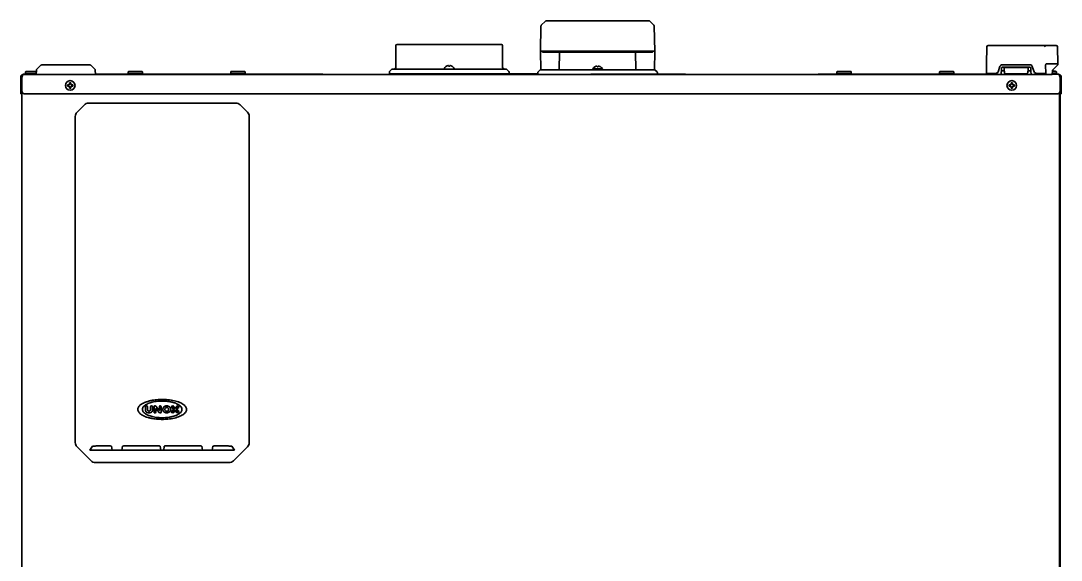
# Model space of a CAD drawing. Header units: inches. Extents: x 786 to 5755, y -850 to 3635.
# Drawn here: x 786 to 1648, y 1689 to 2136 of the extents above; entities that cross this region are included whole.
import ezdxf

# ---------------------------------------------------------------- set-up
doc = ezdxf.new("R2010")
doc.units = ezdxf.units.IN
doc.layers.add('1', color=7, linetype='Continuous', true_color=0xffffff)

msp = doc.modelspace()

# ---------------------------------------------------------------- linework, layer by layer
at = {"layer": '1', "color": 7, "linetype": 'Continuous', "lineweight": 35}
for p, q in [((1216.67, 2131.22), (1216.31, 2110.63)), ((1220.45, 2135.34), (1216.97, 2131.92)), ((1221.15, 2135.63), (1306.06, 2135.63)), ((1310.25, 2131.92), (1306.76, 2135.34)), ((1310.91, 2110.63), (1310.55, 2131.22)), ((1096.55, 2115.13), (1096.55, 2097.13)), ((1096.55, 2115.13), (1096.55, 2097.13)), ((1102.65, 2116.13), (1097.55, 2116.13)), ((1102.65, 2116.13), (1097.55, 2116.13)), ((1102.65, 2116.13), (1112.63, 2116.13)), ((1102.65, 2116.13), (1112.63, 2116.13)), ((1112.63, 2116.13), (1115.64, 2116.13)), ((1112.63, 2116.13), (1115.64, 2116.13)), ((1115.64, 2116.13), (1165.8, 2116.13)), ((1115.64, 2116.13), (1165.8, 2116.13)), ((1165.8, 2116.13), (1168.81, 2116.13)), ((1165.8, 2116.13), (1168.81, 2116.13)), ((1168.81, 2116.13), (1178.79, 2116.13)), ((1168.81, 2116.13), (1178.79, 2116.13)), ((1183.89, 2116.13), (1178.79, 2116.13)), ((1183.89, 2116.13), (1178.79, 2116.13)), ((1184.89, 2097.13), (1184.89, 2115.13)), ((1184.89, 2097.13), (1184.89, 2115.13)), ((1585.96, 2114.15), (1585.72, 2100.13)), ((1586.96, 2115.13), (1586.99, 2115.13)), ((1586.99, 2115.13), (1587.08, 2115.13)), ((1587.1, 2115.13), (1592.72, 2115.13)), ((1592.72, 2115.13), (1593.33, 2115.13)), ((1595.28, 2115.13), (1596.9, 2115.13)), ((1598.72, 2115.13), (1621.72, 2115.13)), ((1623.54, 2115.13), (1625.17, 2115.13)), ((1627.11, 2115.13), (1627.72, 2115.13)), ((1627.72, 2115.13), (1633.34, 2115.13)), ((1633.34, 2115.13), (1641.79, 2115.13)), ((1641.79, 2115.13), (1643.48, 2115.13)), ((1644.48, 2114.15), (1644.72, 2100.13)), ((1263.61, 2110.63), (1216.31, 2110.63)), ((1216.31, 2110.63), (1216.58, 2095.13)), ((1308.09, 2109.63), (1219.12, 2109.63)), ((1232.1, 2109.63), (1231.85, 2095.13)), ((1310.91, 2110.63), (1263.61, 2110.63)), ((1295.36, 2095.13), (1295.11, 2109.63)), ((1310.64, 2095.13), (1310.91, 2110.63)), ((798.72, 2091.13), (798.85, 2094.88)), ((799.14, 2095.55), (802.43, 2098.84)), ((803.13, 2099.13), (804.72, 2099.13)), ((804.72, 2099.13), (841.72, 2099.13)), ((841.72, 2099.13), (843.31, 2099.13)), ((847.3, 2095.55), (844.01, 2098.84)), ((847.59, 2094.88), (847.72, 2091.13)), ((1092.93, 2095.34), (1091.51, 2093.92)), ((1092.93, 2095.34), (1091.51, 2093.92)), ((1093.63, 2095.63), (1187.81, 2095.63)), ((1093.63, 2095.63), (1187.81, 2095.63)), ((1136.72, 2096.23), (1136.72, 2096.03)), ((1138.42, 2098.08), (1138.42, 2098.11)), ((1143.02, 2098.11), (1143.02, 2098.08)), ((1144.72, 2096.03), (1144.72, 2096.23)), ((1189.93, 2093.92), (1188.51, 2095.34)), ((1189.93, 2093.92), (1188.51, 2095.34)), ((1215.81, 2094.84), (1214.4, 2093.42)), ((1215.81, 2094.84), (1214.4, 2093.42)), ((1216.52, 2095.13), (1310.69, 2095.13)), ((1216.52, 2095.13), (1310.69, 2095.13)), ((1259.61, 2095.73), (1259.61, 2095.53)), ((1261.31, 2097.58), (1261.31, 2097.61)), ((1265.91, 2097.61), (1265.91, 2097.58)), ((1267.61, 2095.53), (1267.61, 2095.73)), ((1312.81, 2093.42), (1311.4, 2094.84)), ((1312.81, 2093.42), (1311.4, 2094.84)), ((1585.72, 2092.13), (1585.72, 2098.67)), ((1596.84, 2097.93), (1595.21, 2093.45)), ((1597.99, 2094.13), (1598.99, 2094.13)), ((1621.72, 2099.25), (1598.72, 2099.25)), ((1600.51, 2094.13), (1598.99, 2094.13)), ((1621.29, 2097.38), (1599.15, 2097.38)), ((1600.19, 2097.13), (1600.17, 2097.38)), ((1600.19, 2097.13), (1600.69, 2097.13)), ((1600.24, 2096.63), (1600.19, 2097.13)), ((1600.32, 2095.86), (1600.24, 2096.63)), ((1600.66, 2092.68), (1600.32, 2095.86)), ((1619.75, 2097.13), (1600.69, 2097.13)), ((1619.75, 2097.13), (1620.25, 2097.13)), ((1620.12, 2095.86), (1619.78, 2092.68)), ((1621.45, 2094.13), (1619.93, 2094.13)), ((1620.2, 2096.63), (1620.12, 2095.86)), ((1620.25, 2097.13), (1620.2, 2096.63)), ((1620.25, 2097.13), (1620.27, 2097.38)), ((1621.45, 2094.13), (1622.45, 2094.13)), ((1625.23, 2093.45), (1623.6, 2097.93)), ((1634.6, 2099.11), (1634.72, 2092.13)), ((1642.67, 2100.13), (1635.6, 2100.13)), ((1640.21, 2094.39), (1640.15, 2091.13)), ((1640.2, 2094.1), (1642.17, 2094.1)), ((1641.01, 2095.42), (1644.49, 2098.9)), ((1644.72, 2100.13), (1642.67, 2100.13)), ((1644.72, 2100.13), (1644.71, 2099.42)), ((785.92, 2089.22), (785.92, 2089.33)), ((785.92, 2088.37), (785.92, 2089.22)), ((785.92, 2088.37), (785.92, 2077.33)), ((786.72, 2089.22), (786.72, 2089.33)), ((786.72, 2089.22), (786.72, 2088.37)), ((786.72, 2088.37), (786.72, 2077.33)), ((786.72, 2087.38), (786.82, 2087.38)), ((786.82, 2088.37), (786.82, 2077.33)), ((787.06, 2089.33), (787.01, 2089.22)), ((787.72, 2091.63), (789.72, 2091.63)), ((787.72, 2091.13), (787.72, 2091.63)), ((787.97, 2091.13), (787.72, 2091.13)), ((787.97, 2091.13), (787.95, 2091.12)), ((787.97, 2091.13), (1640.15, 2091.13)), ((789.97, 2093.63), (789.72, 2093.38)), ((798.8, 2093.38), (789.72, 2093.38)), ((789.72, 2093.38), (789.72, 2091.88)), ((789.72, 2091.88), (798.75, 2091.88)), ((789.72, 2091.88), (789.97, 2091.63)), ((798.74, 2091.63), (789.72, 2091.63)), ((798.81, 2093.63), (789.97, 2093.63)), ((847.7, 2091.63), (848.07, 2091.63)), ((848.07, 2091.63), (848.43, 2091.63)), ((984.31, 2091.63), (848.43, 2091.63)), ((874.97, 2093.63), (874.72, 2093.38)), ((886.72, 2093.38), (874.72, 2093.38)), ((874.72, 2093.38), (874.72, 2091.88)), ((874.72, 2091.88), (886.72, 2091.88)), ((874.72, 2091.88), (874.97, 2091.63)), ((886.47, 2093.63), (874.97, 2093.63)), ((886.72, 2093.38), (886.47, 2093.63)), ((886.47, 2091.63), (886.72, 2091.88)), ((886.72, 2091.88), (886.72, 2093.38)), ((959.97, 2093.63), (959.72, 2093.38)), ((971.72, 2093.38), (959.72, 2093.38)), ((959.72, 2093.38), (959.72, 2091.88)), ((959.72, 2091.88), (971.72, 2091.88)), ((959.72, 2091.88), (959.97, 2091.63)), ((971.47, 2093.63), (959.97, 2093.63)), ((971.72, 2093.38), (971.47, 2093.63)), ((971.47, 2091.63), (971.72, 2091.88)), ((971.72, 2091.88), (971.72, 2093.38)), ((984.31, 2091.63), (985.01, 2091.63)), ((985.01, 2091.63), (986.43, 2091.63)), ((986.43, 2091.63), (987.13, 2091.63)), ((1036.12, 2091.63), (987.13, 2091.63)), ((1091.22, 2093.22), (1091.22, 2091.83)), ((1091.22, 2093.22), (1091.22, 2091.83)), ((1091.22, 2091.83), (1190.22, 2091.83)), ((1091.22, 2091.83), (1214.11, 2091.83)), ((1190.22, 2091.83), (1190.22, 2093.22)), ((1190.22, 2091.83), (1190.22, 2093.22)), ((1214.11, 2092.72), (1214.11, 2091.33)), ((1214.11, 2092.72), (1214.11, 2091.33)), ((1336.31, 2091.63), (1258, 2091.63)), ((1313.11, 2091.33), (1313.11, 2092.72)), ((1313.11, 2091.33), (1313.11, 2092.72)), ((1446.31, 2091.63), (1447.01, 2091.63)), ((1447.01, 2091.63), (1448.43, 2091.63)), ((1448.43, 2091.63), (1449.13, 2091.63)), ((1585.01, 2091.63), (1449.13, 2091.63)), ((1461.97, 2093.63), (1461.72, 2093.38)), ((1461.72, 2093.38), (1461.72, 2091.88)), ((1473.72, 2093.38), (1461.72, 2093.38)), ((1461.72, 2091.88), (1473.72, 2091.88)), ((1461.72, 2091.88), (1461.97, 2091.63)), ((1473.47, 2093.63), (1461.97, 2093.63)), ((1473.72, 2093.38), (1473.47, 2093.63)), ((1473.47, 2091.63), (1473.72, 2091.88)), ((1473.72, 2091.88), (1473.72, 2093.38)), ((1546.97, 2093.63), (1546.72, 2093.38)), ((1546.72, 2093.38), (1546.72, 2091.88)), ((1558.72, 2093.38), (1546.72, 2093.38)), ((1546.72, 2091.88), (1558.72, 2091.88)), ((1546.72, 2091.88), (1546.97, 2091.63)), ((1558.47, 2093.63), (1546.97, 2093.63)), ((1558.72, 2093.38), (1558.47, 2093.63)), ((1558.47, 2091.63), (1558.72, 2091.88)), ((1558.72, 2091.88), (1558.72, 2093.38)), ((1585.01, 2091.63), (1585.37, 2091.63)), ((1585.37, 2091.63), (1585.77, 2091.63)), ((1585.72, 2091.87), (1585.72, 2092.13)), ((1592.72, 2092.13), (1585.72, 2092.13)), ((1593.33, 2092.13), (1592.72, 2092.13)), ((1601.65, 2091.79), (1618.79, 2091.79)), ((1627.72, 2092.13), (1627.11, 2092.13)), ((1634.72, 2092.13), (1627.72, 2092.13)), ((1634.72, 2092.13), (1634.72, 2091.92)), ((1640.16, 2091.88), (1643.72, 2091.88)), ((1643.72, 2091.63), (1640.16, 2091.63)), ((1643.47, 2093.63), (1640.19, 2093.63)), ((1643.72, 2093.38), (1640.19, 2093.38)), ((1643.72, 2093.38), (1643.47, 2093.63)), ((1643.47, 2091.63), (1643.72, 2091.88)), ((1643.72, 2091.88), (1643.72, 2093.38)), ((1645.72, 2091.63), (1643.72, 2091.63)), ((1645.49, 2091.12), (1645.47, 2091.13)), ((1645.47, 2091.13), (1645.72, 2091.13)), ((1645.72, 2091.63), (1645.72, 2091.13)), ((1646.43, 2089.22), (1646.38, 2089.33)), ((1646.62, 2088.37), (1646.62, 2077.33)), ((1646.62, 2087.38), (1646.72, 2087.38)), ((1646.72, 2089.33), (1646.72, 2089.22)), ((1646.72, 2088.37), (1646.72, 2089.22)), ((1646.72, 2088.37), (1646.72, 2077.33)), ((1646.72, 2087.38), (1646.72, 1300.63)), ((1647.52, 2089.33), (1647.52, 2089.22)), ((1647.52, 2089.22), (1647.52, 2088.37)), ((1647.52, 2088.37), (1647.52, 2077.33)), ((785.92, 2075.33), (785.92, 2077.33)), ((786.72, 2077.33), (786.72, 2075.33)), ((826.32, 2084.43), (826.82, 2084.43)), ((826.82, 2079.83), (826.32, 2079.83)), ((826.82, 2084.43), (827.32, 2084.43)), ((827.32, 2079.83), (826.82, 2079.83)), ((1606.12, 2084.43), (1606.62, 2084.43)), ((1606.62, 2079.83), (1606.12, 2079.83)), ((1606.62, 2084.43), (1607.12, 2084.43)), ((1607.12, 2079.83), (1606.62, 2079.83)), ((1646.72, 2075.33), (1646.72, 2077.33)), ((1647.52, 2075.33), (1647.52, 2077.33)), ((786.72, 2075.33), (785.92, 2075.33)), ((786.72, 1300.63), (786.72, 2075.33)), ((1644.62, 2075.33), (788.82, 2075.33)), ((1646.22, 2076.13), (1646.22, 1393.17)), ((1647.52, 2075.33), (1646.72, 2075.33)), ((832.48, 2060.09), (838.56, 2066.17)), ((842.1, 2067.63), (963.94, 2067.63)), ((967.48, 2066.17), (973.56, 2060.09)), ((831.02, 2056.56), (831.02, 1786.71)), ((975.02, 2056.56), (975.02, 1786.71)), ((889.2, 1816.21), (889.2, 1813.54)), ((890.91, 1813.76), (890.91, 1816.21)), ((893.26, 1816.21), (893.26, 1813.76)), ((894.96, 1813.54), (894.96, 1816.21)), ((896.28, 1816.48), (896.28, 1811.79)), ((897.21, 1817.06), (896.87, 1817.06)), ((896.87, 1811.2), (897.16, 1811.2)), ((900.59, 1813.48), (897.65, 1816.86)), ((897.75, 1811.79), (897.75, 1814.76)), ((897.83, 1814.79), (900.77, 1811.4)), ((900.68, 1816.48), (900.68, 1813.51)), ((901.22, 1811.2), (901.56, 1811.2)), ((901.56, 1817.06), (901.26, 1817.06)), ((902.14, 1811.79), (902.14, 1816.48)), ((911.12, 1815.39), (912.35, 1814.17)), ((912.35, 1814.1), (911.12, 1812.87)), ((913.1, 1814.13), (911.48, 1815.76)), ((911.48, 1812.51), (913.1, 1814.13)), ((912.14, 1816.41), (913.76, 1814.79)), ((913.76, 1813.47), (912.14, 1811.85)), ((913.73, 1815.55), (912.5, 1816.78)), ((912.5, 1811.49), (913.73, 1812.72)), ((913.76, 1814.79), (915.38, 1816.41)), ((915.38, 1811.85), (913.76, 1813.47)), ((915.02, 1816.78), (913.8, 1815.55)), ((913.8, 1812.72), (915.02, 1811.49)), ((916.04, 1815.76), (914.42, 1814.13)), ((914.42, 1814.13), (916.04, 1812.51)), ((915.18, 1814.17), (916.4, 1815.39)), ((916.4, 1812.87), (915.18, 1814.1)), ((843.11, 1780.42), (845.28, 1783.69)), ((845.59, 1783.73), (847.72, 1783.83)), ((848.41, 1783.85), (859.96, 1783.85)), ((860.96, 1783.8), (861.52, 1780.42)), ((869.62, 1780.42), (870.18, 1783.8)), ((871.18, 1783.85), (900.46, 1783.85)), ((901.46, 1783.8), (901.75, 1780.42)), ((904.58, 1783.8), (904.29, 1780.42)), ((905.58, 1783.85), (934.86, 1783.85)), ((935.86, 1783.8), (936.42, 1780.42)), ((944.52, 1780.42), (945.08, 1783.8)), ((946.08, 1783.85), (957.63, 1783.85)), ((958.32, 1783.83), (960.45, 1783.73)), ((960.76, 1783.69), (962.93, 1780.42)), ((844.07, 1771.59), (832.48, 1783.17)), ((843.11, 1780.42), (861.52, 1780.42)), ((861.52, 1780.42), (869.62, 1780.42)), ((869.62, 1780.42), (901.75, 1780.42)), ((901.75, 1780.42), (904.29, 1780.42)), ((904.29, 1780.42), (936.42, 1780.42)), ((936.42, 1780.42), (944.52, 1780.42)), ((944.52, 1780.42), (962.93, 1780.42)), ((973.56, 1783.17), (961.97, 1771.59)), ((847.6, 1770.13), (958.44, 1770.13))]:
    msp.add_line(p, q, dxfattribs=at)
for centre, radius in [((826.82, 2082.13), 4), ((1606.62, 2082.13), 4), ((906.78, 1814.13), 1.59)]:
    msp.add_circle(centre, radius, dxfattribs=at)
for centre, radius, start, end in [((1217.67, 2131.21), 1, 134.5, 179), ((1221.15, 2134.63), 1, 90, 134.5), ((1306.06, 2134.63), 1, 45.5, 90), ((1309.55, 2131.21), 1, 1, 45.5), ((1097.55, 2115.13), 1, 90, 180), ((1097.55, 2115.13), 1, 90, 180), ((1183.89, 2115.13), 1, 0, 90), ((1183.89, 2115.13), 1, 0, 90), ((1586.96, 2114.13), 1, 90, 179), ((1633.34, 2114.13), 1, 1, 90), ((1643.48, 2114.13), 1, 1, 90), ((799.85, 2094.85), 1, 135, 178), ((803.13, 2098.13), 1, 90, 135), ((843.31, 2098.13), 1, 45, 90), ((846.59, 2094.85), 1, 2, 45), ((1092.22, 2093.22), 1, 135, 180), ((1092.22, 2093.22), 1, 135, 180), ((1093.63, 2094.63), 1, 90, 135), ((1093.63, 2094.63), 1, 90, 135), ((1095.05, 2097.13), 1.5, 270, 0), ((1095.05, 2097.13), 1.5, 270, 0), ((1137.12, 2096.23), 0.4, 149.69882, 180), ((1137.12, 2096.03), 0.4, 180, 270), ((1140.92, 2094.01), 4.8, 121.58373, 149.69882), ((1140.72, 2094.33), 3.78, 90.00345, 97.60407), ((1140.72, 2094.33), 3.78, 82.39595, 89.99653), ((1140.52, 2094.01), 4.8, 30.30118, 58.41865), ((1144.32, 2096.03), 0.4, 270, 0), ((1144.32, 2096.23), 0.4, 0, 30.30118), ((1186.39, 2097.13), 1.5, 180, 270), ((1186.39, 2097.13), 1.5, 180, 270), ((1187.81, 2094.63), 1, 45, 90), ((1187.81, 2094.63), 1, 45, 90), ((1189.22, 2093.22), 1, 0, 45), ((1189.22, 2093.22), 1, 0, 45), ((1216.52, 2094.13), 1, 90, 135), ((1216.52, 2094.13), 1, 90, 135), ((1310.69, 2094.13), 1, 45, 90), ((1310.69, 2094.13), 1, 45, 90), ((1635.6, 2099.13), 1, 90, 181), ((1641.21, 2094.35), 1, 116.76457, 179), ((1640.31, 2096.13), 1, 296.76457, 315), ((1642.17, 2093.1), 1, 31.9695, 90), ((1643.96, 2099.43), 0.75, 315, 359), ((788.82, 2088.37), 2, 155, 180), ((1215.11, 2092.72), 1, 135, 180), ((1215.11, 2092.72), 1, 135, 180), ((1312.11, 2092.72), 1, 0, 45), ((1312.11, 2092.72), 1, 0, 45), ((1586.47, 2091.88), 0.75, 181, 270), ((1601.65, 2092.79), 1, 186, 270), ((1618.79, 2092.79), 1, 270, 354.00002), ((1633.92, 2091.93), 0.8, 270, 359), ((1644.62, 2088.37), 2, 0, 25), ((788.82, 2077.33), 2, 180, 270), ((1644.62, 2077.33), 2, 270, 0), ((890.06, 1816.21), 0.854, 0, 180), ((891.4, 1813.54), 2.2, 180, 246.42182), ((892.08, 1815.11), 3.91, 246.42182, 293.57818), ((891.89, 1813.76), 0.976, 180, 262.33774), ((892.08, 1815.21), 2.44, 262.33774, 277.66226), ((892.28, 1813.76), 0.976, 277.66226, 0), ((894.11, 1816.21), 0.854, 0, 180), ((892.77, 1813.54), 2.2, 293.57818, 0), ((896.87, 1816.48), 0.586, 90, 180), ((896.87, 1811.79), 0.586, 180, 270), ((897.16, 1811.79), 0.586, 270, 0), ((897.21, 1816.48), 0.586, 40.99999, 90), ((897.8, 1814.76), 0.0488, 41.00004, 180), ((900.63, 1813.51), 0.0488, 221.00004, 0), ((901.26, 1816.48), 0.586, 90, 180), ((901.22, 1811.79), 0.586, 220.99999, 270), ((901.56, 1816.48), 0.586, 0, 90), ((901.56, 1811.79), 0.586, 270, 0), ((911.81, 1816.08), 0.976, 45, 225), ((911.81, 1812.18), 0.976, 135.00001, 315), ((911.81, 1816.08), 0.466, 45, 225), ((911.81, 1812.18), 0.466, 135.00003, 315), ((912.31, 1814.13), 0.0488, 315, 45), ((913.76, 1815.58), 0.0488, 225, 315), ((913.76, 1812.68), 0.0488, 45, 135), ((915.71, 1816.08), 0.976, 315, 134.99998), ((915.71, 1812.18), 0.976, 225, 45), ((915.21, 1814.13), 0.0488, 135, 225), ((915.71, 1816.08), 0.466, 315, 134.99997), ((915.71, 1812.18), 0.466, 225.00003, 44.99997)]:
    msp.add_arc(centre, radius, start, end, dxfattribs=at)
msp.add_ellipse((1263.61, 2095.93), major_axis=(3.95, 0), ratio=0.008727, dxfattribs=at)
for centre, major_axis, ratio, start_param, end_param in [((1263.61, 2095.13), (2.2, 0), 0.008727, 1.570796, 2.807111), ((1263.61, 2095.13), (2.2, 0), 0.008727, 0.418715, 1.570796), ((1599.15, 2096.38), (-1, 0), 1, 4.712389, 4.92927), ((1621.29, 2096.38), (-0.994, 0.111), 1, 4.606666, 4.823547), ((836.02, 2056.55), (3.54, -3.54), 0.998783, 3.141593, 3.926382), ((842.1, 2062.63), (-3.54, 3.54), 0.998783, 5.498396, 6.283185), ((963.94, 2062.63), (-3.54, -3.54), 0.998783, 3.141593, 3.926382), ((970.02, 2056.55), (3.54, 3.54), 0.998783, 5.498396, 6.283185), ((836.02, 1786.71), (-3.54, -3.54), 0.998783, 5.498396, 6.283185), ((846.28, 1783.69), (-1, 0), 0.052336, 5.481019, 6.248327), ((848.41, 1783.8), (-1, 0), 0.052336, 4.712389, 5.481019), ((859.96, 1783.8), (-1, 0), 0.052336, 3.150307, 4.712389), ((871.18, 1783.8), (-1, 0), 0.052336, 4.712389, 6.274471), ((900.46, 1783.8), (-1, 0), 0.052336, 3.14595, 4.712389), ((905.58, 1783.8), (-1, 0), 0.052336, 4.712389, 6.278828), ((934.86, 1783.8), (-1, 0), 0.052336, 3.150307, 4.712389), ((946.08, 1783.8), (-1, 0), 0.052336, 4.712389, 6.274471), ((957.63, 1783.8), (-1, 0), 0.052336, 3.943759, 4.712389), ((959.76, 1783.69), (-1, 0), 0.052336, 3.176451, 3.943759), ((970.02, 1786.71), (-3.54, 3.54), 0.998783, 3.141593, 3.926382), ((847.61, 1775.13), (3.54, 3.54), 0.998783, 3.141593, 3.926382), ((958.43, 1775.13), (3.54, -3.54), 0.998783, 5.498396, 6.283185)]:
    msp.add_ellipse(centre, major_axis=major_axis, ratio=ratio, start_param=start_param, end_param=end_param, dxfattribs=at)
for points, knots in [([(1593.33, 2115.13), (1593.49, 2115.13), (1593.65, 2115.13), (1593.98, 2115.13), (1594.14, 2115.13), (1594.46, 2115.13), (1594.63, 2115.13), (1594.87, 2115.13), (1594.95, 2115.13), (1595.07, 2115.13), (1595.11, 2115.13), (1595.19, 2115.13), (1595.23, 2115.13), (1595.28, 2115.13)], [0, 0, 0, 0, 0.25, 0.25, 0.5, 0.5, 0.75, 0.75, 0.875, 0.875, 0.9375, 0.9375, 1, 1, 1, 1]), ([(1596.9, 2115.13), (1596.94, 2115.13), (1596.98, 2115.13), (1597.06, 2115.13), (1597.17, 2115.13), (1597.28, 2115.13), (1597.51, 2115.13), (1597.66, 2115.13), (1598.12, 2115.13), (1598.42, 2115.13), (1598.72, 2115.13)], [0, 0, 0, 0, 0.0625, 0.0625, 0.125, 0.25, 0.25, 0.5, 0.5, 1, 1, 1, 1]), ([(1621.72, 2115.13), (1622.02, 2115.13), (1622.32, 2115.13), (1622.78, 2115.13), (1622.93, 2115.13), (1623.16, 2115.13), (1623.23, 2115.13), (1623.35, 2115.13), (1623.38, 2115.13), (1623.46, 2115.13), (1623.5, 2115.13), (1623.54, 2115.13)], [0, 0, 0, 0, 0.5, 0.5, 0.75, 0.75, 0.875, 0.875, 0.9375, 0.9375, 1, 1, 1, 1]), ([(1625.17, 2115.13), (1625.21, 2115.13), (1625.25, 2115.13), (1625.33, 2115.13), (1625.37, 2115.13), (1625.49, 2115.13), (1625.57, 2115.13), (1625.81, 2115.13), (1625.98, 2115.13), (1626.3, 2115.13), (1626.46, 2115.13), (1626.79, 2115.13), (1626.95, 2115.13), (1627.11, 2115.13)], [0, 0, 0, 0, 0.0625, 0.0625, 0.125, 0.125, 0.25, 0.25, 0.5, 0.5, 0.75, 0.75, 1, 1, 1, 1]), ([(1217.39, 2110.61), (1217.4, 2110.61), (1217.4, 2110.6), (1217.41, 2110.58), (1217.42, 2110.57), (1217.43, 2110.55), (1217.44, 2110.54), (1217.45, 2110.52), (1217.46, 2110.51), (1217.47, 2110.49), (1217.48, 2110.48), (1217.49, 2110.46), (1217.5, 2110.45), (1217.51, 2110.43), (1217.52, 2110.42), (1217.53, 2110.41), (1217.54, 2110.39), (1217.55, 2110.38), (1217.56, 2110.36), (1217.57, 2110.35), (1217.58, 2110.34), (1217.59, 2110.32), (1217.61, 2110.31), (1217.62, 2110.3), (1217.63, 2110.29), (1217.64, 2110.27), (1217.65, 2110.26), (1217.66, 2110.25), (1217.68, 2110.24), (1217.69, 2110.22), (1217.7, 2110.21), (1217.71, 2110.2), (1217.73, 2110.19), (1217.74, 2110.18), (1217.75, 2110.17), (1217.76, 2110.16), (1217.77, 2110.14), (1217.79, 2110.13), (1217.8, 2110.12), (1217.81, 2110.11), (1217.82, 2110.1), (1217.84, 2110.09), (1217.85, 2110.08), (1217.86, 2110.07), (1217.87, 2110.06), (1217.89, 2110.05), (1217.9, 2110.05), (1217.91, 2110.04), (1217.92, 2110.03), (1217.94, 2110.02), (1217.95, 2110.01), (1217.96, 2110), (1217.97, 2109.99), (1217.99, 2109.98), (1218, 2109.98), (1218.01, 2109.97), (1218.02, 2109.96), (1218.04, 2109.95), (1218.05, 2109.95), (1218.06, 2109.94), (1218.07, 2109.93), (1218.08, 2109.92), (1218.1, 2109.92), (1218.11, 2109.91), (1218.12, 2109.9), (1218.13, 2109.9), (1218.14, 2109.89), (1218.16, 2109.88), (1218.19, 2109.87), (1218.23, 2109.85), (1218.26, 2109.83), (1218.3, 2109.81), (1218.34, 2109.8), (1218.38, 2109.78), (1218.41, 2109.77), (1218.45, 2109.75), (1218.49, 2109.74), (1218.53, 2109.73), (1218.56, 2109.71), (1218.6, 2109.7), (1218.64, 2109.69), (1218.68, 2109.68), (1218.72, 2109.68), (1218.75, 2109.67), (1218.79, 2109.66), (1218.83, 2109.65), (1218.87, 2109.65), (1218.91, 2109.64), (1218.94, 2109.64), (1218.98, 2109.64), (1219.02, 2109.63), (1219.05, 2109.63), (1219.09, 2109.63), (1219.11, 2109.63), (1219.12, 2109.63)], [0, 0, 0, 0, 0.011672, 0.023259, 0.03476, 0.046176, 0.057505, 0.068749, 0.079908, 0.09098, 0.101967, 0.112867, 0.123682, 0.134411, 0.145054, 0.155611, 0.166082, 0.176467, 0.186766, 0.196979, 0.207106, 0.217146, 0.227101, 0.23697, 0.246752, 0.256449, 0.266059, 0.275583, 0.285021, 0.294373, 0.303639, 0.312819, 0.321912, 0.33092, 0.339841, 0.348677, 0.357426, 0.36609, 0.374667, 0.383158, 0.391564, 0.399883, 0.408116, 0.416263, 0.424325, 0.4323, 0.44019, 0.447994, 0.455712, 0.463344, 0.47089, 0.478351, 0.485726, 0.493015, 0.500218, 0.507336, 0.514368, 0.521315, 0.528176, 0.534951, 0.541641, 0.548246, 0.554765, 0.561199, 0.567547, 0.573811, 0.579988, 0.586081, 0.604999, 0.623671, 0.642098, 0.660281, 0.67822, 0.695916, 0.713369, 0.73058, 0.74755, 0.76428, 0.780769, 0.79702, 0.813033, 0.828809, 0.844349, 0.859653, 0.874723, 0.88956, 0.904165, 0.918538, 0.932682, 0.946598, 0.960286, 0.973748, 0.986986, 1, 1, 1, 1]), ([(1308.09, 2109.63), (1308.1, 2109.63), (1308.11, 2109.63), (1308.13, 2109.63), (1308.14, 2109.63), (1308.16, 2109.63), (1308.18, 2109.63), (1308.2, 2109.63), (1308.22, 2109.64), (1308.23, 2109.64), (1308.25, 2109.64), (1308.27, 2109.64), (1308.29, 2109.64), (1308.31, 2109.64), (1308.33, 2109.65), (1308.35, 2109.65), (1308.36, 2109.65), (1308.38, 2109.65), (1308.4, 2109.66), (1308.42, 2109.66), (1308.44, 2109.66), (1308.46, 2109.67), (1308.48, 2109.67), (1308.5, 2109.68), (1308.51, 2109.68), (1308.53, 2109.68), (1308.55, 2109.69), (1308.57, 2109.69), (1308.59, 2109.7), (1308.61, 2109.7), (1308.63, 2109.71), (1308.65, 2109.71), (1308.66, 2109.72), (1308.68, 2109.73), (1308.7, 2109.73), (1308.72, 2109.74), (1308.74, 2109.74), (1308.76, 2109.75), (1308.78, 2109.76), (1308.8, 2109.76), (1308.81, 2109.77), (1308.83, 2109.78), (1308.85, 2109.79), (1308.87, 2109.79), (1308.89, 2109.8), (1308.91, 2109.81), (1308.92, 2109.82), (1308.94, 2109.83), (1308.96, 2109.83), (1308.98, 2109.84), (1309, 2109.85), (1309.01, 2109.86), (1309.03, 2109.87), (1309.05, 2109.88), (1309.07, 2109.89), (1309.08, 2109.9), (1309.1, 2109.91), (1309.12, 2109.92), (1309.14, 2109.93), (1309.16, 2109.94), (1309.17, 2109.95), (1309.19, 2109.96), (1309.21, 2109.97), (1309.23, 2109.99), (1309.25, 2110), (1309.27, 2110.01), (1309.29, 2110.03), (1309.31, 2110.04), (1309.33, 2110.06), (1309.35, 2110.07), (1309.37, 2110.09), (1309.39, 2110.1), (1309.41, 2110.12), (1309.43, 2110.14), (1309.45, 2110.15), (1309.47, 2110.17), (1309.49, 2110.19), (1309.51, 2110.21), (1309.53, 2110.23), (1309.55, 2110.25), (1309.57, 2110.27), (1309.59, 2110.29), (1309.61, 2110.31), (1309.63, 2110.34), (1309.65, 2110.36), (1309.67, 2110.38), (1309.69, 2110.41), (1309.71, 2110.43), (1309.72, 2110.46), (1309.74, 2110.48), (1309.76, 2110.51), (1309.77, 2110.53), (1309.79, 2110.56), (1309.81, 2110.59), (1309.82, 2110.6), (1309.82, 2110.61)], [0, 0, 0, 0, 0.00651, 0.01307, 0.019681, 0.026343, 0.033056, 0.03982, 0.046635, 0.053501, 0.060419, 0.067389, 0.07441, 0.081484, 0.088609, 0.095787, 0.103017, 0.1103, 0.117636, 0.125024, 0.132465, 0.139959, 0.147506, 0.155106, 0.16276, 0.170467, 0.178228, 0.186042, 0.193911, 0.201833, 0.209809, 0.217839, 0.225924, 0.234062, 0.242255, 0.250503, 0.258805, 0.267162, 0.275573, 0.28404, 0.292561, 0.301137, 0.309768, 0.318455, 0.327196, 0.335993, 0.344846, 0.353753, 0.362716, 0.371735, 0.38081, 0.38994, 0.399125, 0.408367, 0.417664, 0.42659, 0.435804, 0.445304, 0.455092, 0.465168, 0.475531, 0.486183, 0.497122, 0.50835, 0.519867, 0.531672, 0.543766, 0.556149, 0.568821, 0.581782, 0.595033, 0.608573, 0.622403, 0.636523, 0.650932, 0.665631, 0.68062, 0.695899, 0.711469, 0.727328, 0.743477, 0.759916, 0.776646, 0.793665, 0.810975, 0.828574, 0.846463, 0.864642, 0.883111, 0.90187, 0.920918, 0.940255, 0.959881, 0.979796, 1, 1, 1, 1]), ([(1140.22, 2098.08), (1140.22, 2098.2), (1140.22, 2098.31), (1140.22, 2098.45), (1140.22, 2098.49), (1140.22, 2098.56), (1140.22, 2098.6), (1140.22, 2098.63)], [0, 0, 0, 0, 0.5, 0.5, 0.75, 0.75, 1, 1, 1, 1]), ([(1143.02, 2098.08), (1142.82, 2098.2), (1142.61, 2098.31), (1142.28, 2098.45), (1142.17, 2098.49), (1141.95, 2098.56), (1141.84, 2098.6), (1141.72, 2098.63)], [0, 0, 0, 0, 0.5, 0.5, 0.75, 0.75, 1, 1, 1, 1]), ([(1259.61, 2095.52), (1259.61, 2095.49), (1259.61, 2095.43), (1259.66, 2095.33), (1259.72, 2095.24), (1259.79, 2095.19), (1259.86, 2095.16), (1259.88, 2095.15), (1259.89, 2095.15)], [0, 0, 0, 0, 0.135651, 0.390433, 0.598157, 0.774684, 0.921362, 1, 1, 1, 1]), ([(1261.32, 2097.59), (1261.17, 2097.51), (1260.76, 2097.26), (1260.19, 2096.71), (1259.82, 2096.21), (1259.66, 2095.93)], [0, 0, 0, 0, 0.20891, 0.604427, 1, 1, 1, 1]), ([(1263.11, 2097.6), (1263.11, 2097.72), (1263.11, 2097.82), (1263.11, 2097.96), (1263.11, 2098), (1263.11, 2098.07), (1263.11, 2098.11), (1263.11, 2098.14)], [0, 0, 0, 0, 0.5, 0.5, 0.75, 0.75, 1, 1, 1, 1]), ([(1265.91, 2097.58), (1265.7, 2097.7), (1265.49, 2097.81), (1265.17, 2097.95), (1265.06, 2097.99), (1264.84, 2098.07), (1264.72, 2098.1), (1264.61, 2098.13)], [0, 0, 0, 0, 0.5, 0.5, 0.75, 0.75, 1, 1, 1, 1]), ([(1267.55, 2095.93), (1267.39, 2096.21), (1267.03, 2096.71), (1266.45, 2097.26), (1266.04, 2097.51), (1265.89, 2097.59)], [0, 0, 0, 0, 0.394932, 0.789806, 1, 1, 1, 1]), ([(1598.72, 2099.25), (1598.31, 2099.25), (1597.91, 2099.12), (1597.24, 2098.65), (1596.98, 2098.32), (1596.84, 2097.93)], [0, 0, 0, 0, 0.5, 0.5, 1, 1, 1, 1]), ([(1598.16, 2096.45), (1598.1, 2095.72), (1598.05, 2094.99), (1597.95, 2093.52), (1597.9, 2092.79), (1597.85, 2092.06)], [0, 0, 0, 0, 0.5, 0.5, 1, 1, 1, 1]), ([(1598.94, 2097.36), (1598.88, 2097.35), (1598.83, 2097.33), (1598.76, 2097.3), (1598.73, 2097.29), (1598.69, 2097.27), (1598.66, 2097.25), (1598.59, 2097.21), (1598.55, 2097.18), (1598.49, 2097.13), (1598.47, 2097.11), (1598.43, 2097.07), (1598.41, 2097.05), (1598.36, 2096.99), (1598.33, 2096.95), (1598.29, 2096.88), (1598.27, 2096.86), (1598.26, 2096.82), (1598.25, 2096.81), (1598.24, 2096.79), (1598.23, 2096.77), (1598.21, 2096.71), (1598.19, 2096.66), (1598.17, 2096.56), (1598.16, 2096.5), (1598.16, 2096.45)], [0, 0, 0, 0, 0.125, 0.125, 0.1875, 0.1875, 0.25, 0.25, 0.375, 0.375, 0.4375, 0.4375, 0.5, 0.5, 0.625, 0.625, 0.6875, 0.6875, 0.71875, 0.71875, 0.75, 0.75, 0.875, 0.875, 1, 1, 1, 1]), ([(1622.29, 2096.45), (1622.28, 2096.5), (1622.27, 2096.56), (1622.25, 2096.64), (1622.25, 2096.66), (1622.23, 2096.71), (1622.22, 2096.74), (1622.19, 2096.81), (1622.17, 2096.86), (1622.13, 2096.93), (1622.11, 2096.95), (1622.08, 2096.99), (1622.06, 2097.01), (1622.01, 2097.08), (1621.97, 2097.11), (1621.91, 2097.16), (1621.89, 2097.18), (1621.86, 2097.2), (1621.85, 2097.21), (1621.82, 2097.23), (1621.81, 2097.23), (1621.75, 2097.27), (1621.66, 2097.31), (1621.56, 2097.35), (1621.5, 2097.36)], [0, 0, 0, 0, 0.125, 0.125, 0.1875, 0.1875, 0.25, 0.25, 0.375, 0.375, 0.4375, 0.4375, 0.5, 0.5, 0.625, 0.625, 0.6875, 0.6875, 0.71875, 0.71875, 0.75, 0.75, 0.875, 1, 1, 1, 1]), ([(1623.6, 2097.93), (1623.46, 2098.32), (1623.2, 2098.65), (1622.53, 2099.12), (1622.13, 2099.25), (1621.72, 2099.25)], [0, 0, 0, 0, 0.5, 0.5, 1, 1, 1, 1]), ([(1622.59, 2092.06), (1622.54, 2092.79), (1622.49, 2093.52), (1622.39, 2094.99), (1622.34, 2095.72), (1622.29, 2096.45)], [0, 0, 0, 0, 0.5, 0.5, 1, 1, 1, 1]), ([(787.57, 2091.12), (787.35, 2091.11), (787.13, 2091.05), (786.73, 2090.85), (786.55, 2090.71), (786.24, 2090.39), (786.12, 2090.19), (785.96, 2089.78), (785.92, 2089.55), (785.92, 2089.33)], [0, 0, 0, 0, 0.25, 0.25, 0.5, 0.5, 0.75, 0.75, 1, 1, 1, 1]), ([(787.39, 2090.27), (787.35, 2090.26), (787.31, 2090.25), (787.23, 2090.2), (787.17, 2090.17), (787.07, 2090.1), (787.03, 2090.05), (786.94, 2089.96), (786.9, 2089.91), (786.84, 2089.81), (786.81, 2089.75), (786.77, 2089.64), (786.75, 2089.58), (786.73, 2089.46), (786.72, 2089.39), (786.72, 2089.33)], [0, 0, 0, 0, 0.092302, 0.092302, 0.243585, 0.243585, 0.394868, 0.394868, 0.546151, 0.546151, 0.697434, 0.697434, 0.848717, 0.848717, 1, 1, 1, 1]), ([(787.95, 2091.12), (787.91, 2091.12), (787.87, 2091.1), (787.8, 2091.04), (787.76, 2091), (787.69, 2090.9), (787.65, 2090.84), (787.58, 2090.71), (787.54, 2090.63), (787.47, 2090.47), (787.43, 2090.38), (787.36, 2090.19), (787.32, 2090.09), (787.25, 2089.88), (787.21, 2089.77), (787.14, 2089.55), (787.1, 2089.44), (787.06, 2089.33)], [0, 0, 0, 0, 0.125, 0.125, 0.25, 0.25, 0.375, 0.375, 0.5, 0.5, 0.625, 0.625, 0.75, 0.75, 0.875, 0.875, 1, 1, 1, 1]), ([(1597.85, 2092.06), (1597.85, 2092.05), (1597.85, 2092.05), (1597.85, 2092.03), (1597.84, 2092.01), (1597.84, 2091.98), (1597.83, 2091.94), (1597.83, 2091.91), (1597.81, 2091.85), (1597.8, 2091.82), (1597.78, 2091.76), (1597.77, 2091.73), (1597.73, 2091.65), (1597.7, 2091.59), (1597.65, 2091.53), (1597.64, 2091.52), (1597.62, 2091.49), (1597.61, 2091.48), (1597.58, 2091.45), (1597.56, 2091.43), (1597.49, 2091.36), (1597.44, 2091.32), (1597.36, 2091.27), (1597.34, 2091.26), (1597.28, 2091.23), (1597.22, 2091.2), (1597.16, 2091.18), (1597.12, 2091.17), (1597.1, 2091.16), (1597.07, 2091.16), (1597.06, 2091.15), (1596.98, 2091.14), (1596.91, 2091.13), (1596.85, 2091.13)], [0, 0, 0, 0, 0.015625, 0.015625, 0.03125, 0.0625, 0.0625, 0.125, 0.125, 0.1875, 0.1875, 0.25, 0.25, 0.375, 0.375, 0.40625, 0.40625, 0.4375, 0.4375, 0.5, 0.5, 0.625, 0.625, 0.6875, 0.6875, 0.75, 0.8125, 0.8125, 0.84375, 0.84375, 0.875, 0.875, 1, 1, 1, 1]), ([(1623.59, 2091.13), (1623.53, 2091.13), (1623.46, 2091.14), (1623.39, 2091.15), (1623.37, 2091.16), (1623.34, 2091.16), (1623.32, 2091.17), (1623.28, 2091.18), (1623.22, 2091.2), (1623.16, 2091.23), (1623.11, 2091.26), (1623.08, 2091.27), (1623, 2091.32), (1622.95, 2091.36), (1622.88, 2091.42), (1622.86, 2091.45), (1622.83, 2091.48), (1622.82, 2091.49), (1622.8, 2091.52), (1622.79, 2091.53), (1622.74, 2091.59), (1622.71, 2091.65), (1622.67, 2091.73), (1622.66, 2091.76), (1622.64, 2091.82), (1622.63, 2091.85), (1622.61, 2091.91), (1622.61, 2091.94), (1622.6, 2091.98), (1622.6, 2092.01), (1622.59, 2092.03), (1622.59, 2092.05), (1622.59, 2092.05), (1622.59, 2092.06)], [0, 0, 0, 0, 0.125, 0.125, 0.15625, 0.15625, 0.1875, 0.1875, 0.25, 0.3125, 0.3125, 0.375, 0.375, 0.5, 0.5, 0.5625, 0.5625, 0.59375, 0.59375, 0.625, 0.625, 0.75, 0.75, 0.8125, 0.8125, 0.875, 0.875, 0.9375, 0.9375, 0.96875, 0.984375, 0.984375, 1, 1, 1, 1]), ([(1627.11, 2092.13), (1626.7, 2092.13), (1626.3, 2092.26), (1625.63, 2092.73), (1625.37, 2093.06), (1625.23, 2093.45)], [0, 0, 0, 0, 0.5, 0.5, 1, 1, 1, 1]), ([(1646.38, 2089.33), (1646.34, 2089.44), (1646.31, 2089.55), (1646.23, 2089.77), (1646.19, 2089.88), (1646.12, 2090.09), (1646.08, 2090.19), (1646.01, 2090.38), (1645.97, 2090.47), (1645.9, 2090.63), (1645.86, 2090.71), (1645.79, 2090.84), (1645.75, 2090.9), (1645.68, 2091), (1645.64, 2091.04), (1645.57, 2091.1), (1645.53, 2091.12), (1645.49, 2091.12)], [0, 0, 0, 0, 0.125, 0.125, 0.25, 0.25, 0.375, 0.375, 0.5, 0.5, 0.625, 0.625, 0.75, 0.75, 0.875, 0.875, 1, 1, 1, 1]), ([(1647.52, 2089.33), (1647.52, 2089.55), (1647.48, 2089.78), (1647.32, 2090.19), (1647.2, 2090.39), (1646.89, 2090.71), (1646.71, 2090.85), (1646.31, 2091.05), (1646.09, 2091.11), (1645.87, 2091.12)], [0, 0, 0, 0, 0.25, 0.25, 0.5, 0.5, 0.75, 0.75, 1, 1, 1, 1]), ([(1646.72, 2089.33), (1646.72, 2089.39), (1646.71, 2089.46), (1646.69, 2089.58), (1646.67, 2089.64), (1646.63, 2089.75), (1646.6, 2089.81), (1646.54, 2089.91), (1646.5, 2089.96), (1646.41, 2090.05), (1646.37, 2090.1), (1646.27, 2090.17), (1646.22, 2090.2), (1646.13, 2090.25), (1646.09, 2090.26), (1646.05, 2090.27)], [0, 0, 0, 0, 0.151283, 0.151283, 0.302566, 0.302566, 0.453849, 0.453849, 0.605132, 0.605132, 0.756415, 0.756415, 0.907698, 0.907698, 1, 1, 1, 1]), ([(824.52, 2082.63), (824.72, 2082.63), (824.93, 2082.63), (825.26, 2082.63), (825.37, 2082.63), (825.59, 2082.63), (825.7, 2082.63), (825.82, 2082.63)], [0, 0, 0, 0, 0.5, 0.5, 0.75, 0.75, 1, 1, 1, 1]), ([(826.32, 2079.83), (826.32, 2080.03), (826.32, 2080.24), (826.32, 2080.57), (826.32, 2080.68), (826.32, 2080.9), (826.32, 2081.02), (826.32, 2081.13)], [0, 0, 0, 0, 0.5, 0.5, 0.75, 0.75, 1, 1, 1, 1]), ([(827.32, 2084.43), (827.32, 2084.23), (827.32, 2084.02), (827.32, 2083.69), (827.32, 2083.58), (827.32, 2083.36), (827.32, 2083.25), (827.32, 2083.13)], [0, 0, 0, 0, 0.5, 0.5, 0.75, 0.75, 1, 1, 1, 1]), ([(829.12, 2081.63), (828.92, 2081.63), (828.71, 2081.63), (828.38, 2081.63), (828.27, 2081.63), (828.05, 2081.63), (827.94, 2081.63), (827.82, 2081.63)], [0, 0, 0, 0, 0.5, 0.5, 0.75, 0.75, 1, 1, 1, 1]), ([(1604.32, 2082.63), (1604.52, 2082.63), (1604.73, 2082.63), (1605.06, 2082.63), (1605.17, 2082.63), (1605.39, 2082.63), (1605.5, 2082.63), (1605.62, 2082.63)], [0, 0, 0, 0, 0.5, 0.5, 0.75, 0.75, 1, 1, 1, 1]), ([(1606.12, 2079.83), (1606.12, 2080.03), (1606.12, 2080.24), (1606.12, 2080.57), (1606.12, 2080.68), (1606.12, 2080.9), (1606.12, 2081.02), (1606.12, 2081.13)], [0, 0, 0, 0, 0.5, 0.5, 0.75, 0.75, 1, 1, 1, 1]), ([(1607.12, 2084.43), (1607.12, 2084.23), (1607.12, 2084.02), (1607.12, 2083.69), (1607.12, 2083.58), (1607.12, 2083.36), (1607.12, 2083.25), (1607.12, 2083.13)], [0, 0, 0, 0, 0.5, 0.5, 0.75, 0.75, 1, 1, 1, 1]), ([(1608.92, 2081.63), (1608.72, 2081.63), (1608.51, 2081.63), (1608.18, 2081.63), (1608.07, 2081.63), (1607.85, 2081.63), (1607.74, 2081.63), (1607.62, 2081.63)], [0, 0, 0, 0, 0.5, 0.5, 0.75, 0.75, 1, 1, 1, 1]), ([(903.02, 1822.4), (902.76, 1822.4), (901.63, 1822.39), (899.67, 1822.3), (897.23, 1822.07), (895.33, 1821.79), (893.91, 1821.51), (892.93, 1821.29), (891.97, 1821.06), (890.72, 1820.7), (889.21, 1820.19), (887.49, 1819.45), (885.95, 1818.6), (884.64, 1817.62), (883.36, 1816.27), (882.82, 1814.96), (882.82, 1814.13)], [0, 0, 0, 0, 0.033335, 0.145917, 0.251541, 0.348807, 0.394053, 0.436976, 0.478837, 0.520775, 0.603982, 0.684692, 0.760911, 0.830895, 0.893647, 1, 1, 1, 1]), ([(886.65, 1814.13), (886.65, 1814.39), (886.73, 1814.94), (887.23, 1816.13), (888.69, 1817.64), (891.37, 1819.11), (894.99, 1820.25), (898.99, 1820.9), (901.74, 1821.04), (903.02, 1821.04)], [0, 0, 0, 0, 0.040839, 0.086559, 0.202268, 0.362209, 0.565935, 0.797654, 1, 1, 1, 1]), ([(923.22, 1814.13), (923.22, 1814.44), (923.13, 1815.1), (922.5, 1816.54), (920.69, 1818.33), (917.38, 1820.09), (912.93, 1821.46), (908, 1822.23), (904.6, 1822.4), (903.02, 1822.4)], [0, 0, 0, 0, 0.039878, 0.0847, 0.199189, 0.358922, 0.563349, 0.796366, 1, 1, 1, 1]), ([(903.02, 1821.04), (903.23, 1821.04), (904.15, 1821.03), (905.73, 1820.96), (907.71, 1820.77), (909.25, 1820.53), (910.4, 1820.3), (911.2, 1820.12), (911.97, 1819.92), (912.98, 1819.62), (914.21, 1819.19), (915.6, 1818.58), (917.2, 1817.66), (918.78, 1816.35), (919.39, 1814.82), (919.39, 1814.13)], [0, 0, 0, 0, 0.033137, 0.14506, 0.250089, 0.346848, 0.391878, 0.43461, 0.476302, 0.51809, 0.601078, 0.681714, 0.758061, 0.891333, 1, 1, 1, 1]), ([(882.82, 1814.13), (882.82, 1813.31), (883.36, 1811.99), (884.64, 1810.65), (885.95, 1809.67), (887.49, 1808.81), (889.21, 1808.07), (890.72, 1807.56), (891.97, 1807.21), (892.93, 1806.97), (893.91, 1806.75), (895.33, 1806.48), (897.23, 1806.19), (899.67, 1805.96), (901.63, 1805.88), (902.76, 1805.87), (903.02, 1805.87)], [0, 0, 0, 0, 0.106353, 0.169105, 0.239089, 0.315308, 0.396018, 0.479225, 0.521163, 0.563024, 0.605947, 0.651193, 0.748459, 0.854083, 0.966665, 1, 1, 1, 1]), ([(903.02, 1807.23), (901.74, 1807.23), (898.99, 1807.36), (894.99, 1808.01), (891.37, 1809.16), (888.69, 1810.63), (887.23, 1812.13), (886.73, 1813.32), (886.65, 1813.87), (886.65, 1814.13)], [0, 0, 0, 0, 0.202346, 0.434065, 0.637791, 0.797732, 0.913441, 0.959161, 1, 1, 1, 1]), ([(903.02, 1805.87), (904.6, 1805.87), (908, 1806.03), (912.93, 1806.81), (917.38, 1808.18), (920.69, 1809.93), (922.5, 1811.73), (923.13, 1813.16), (923.22, 1813.82), (923.22, 1814.13)], [0, 0, 0, 0, 0.203634, 0.436651, 0.641078, 0.800811, 0.9153, 0.960122, 1, 1, 1, 1]), ([(919.39, 1814.13), (919.39, 1813.45), (918.78, 1811.92), (917.2, 1810.61), (915.6, 1809.69), (914.21, 1809.07), (912.98, 1808.64), (911.97, 1808.35), (911.2, 1808.15), (910.4, 1807.96), (909.25, 1807.74), (907.71, 1807.5), (905.73, 1807.3), (904.15, 1807.23), (903.23, 1807.23), (903.02, 1807.23)], [0, 0, 0, 0, 0.108667, 0.241939, 0.318286, 0.398922, 0.48191, 0.523698, 0.56539, 0.608122, 0.653152, 0.749911, 0.85494, 0.966863, 1, 1, 1, 1]), ([(910.08, 1814.13), (910.08, 1814.51), (909.89, 1815.29), (909.15, 1816.24), (908.05, 1816.87), (906.78, 1817.09), (905.51, 1816.87), (904.41, 1816.24), (903.66, 1815.29), (903.48, 1814.51), (903.48, 1814.13)], [0, 0, 0, 0, 0.117152, 0.239047, 0.367351, 0.5, 0.632649, 0.760953, 0.882848, 1, 1, 1, 1]), ([(903.48, 1814.13), (903.48, 1813.76), (903.66, 1812.98), (904.41, 1812.02), (905.51, 1811.4), (906.78, 1811.18), (908.05, 1811.4), (909.15, 1812.02), (909.89, 1812.98), (910.08, 1813.76), (910.08, 1814.13)], [0, 0, 0, 0, 0.117152, 0.239047, 0.367351, 0.5, 0.632649, 0.760953, 0.882848, 1, 1, 1, 1]), ([(843.15, 1780.49), (843.17, 1780.46), (843.19, 1780.44), (843.21, 1780.42), (843.21, 1780.41), (843.22, 1780.41)], [0, 0, 0, 0, 0.824749, 0.824749, 1, 1, 1, 1]), ([(962.82, 1780.41), (962.83, 1780.42), (962.83, 1780.42), (962.85, 1780.44), (962.87, 1780.47), (962.89, 1780.49)], [0, 0, 0, 0, 0.148926, 0.148926, 1, 1, 1, 1])]:
    msp.add_open_spline(points, degree=3, knots=knots, dxfattribs=at)
for points, degree in [([(1139.72, 2098.63), (1139.67, 2098.61), (1139.56, 2098.58), (1139.4, 2098.53), (1139.24, 2098.48), (1139.08, 2098.42), (1138.93, 2098.35), (1138.77, 2098.27), (1138.61, 2098.19), (1138.48, 2098.12), (1138.42, 2098.08)], 3), ([(1140.22, 2098.63), (1140.2, 2098.63), (1140.15, 2098.64), (1140.08, 2098.64), (1140.01, 2098.64), (1139.93, 2098.64), (1139.86, 2098.64), (1139.79, 2098.64), (1139.74, 2098.63), (1139.72, 2098.63)], 3), ([(1141.72, 2098.63), (1141.69, 2098.63), (1141.64, 2098.64), (1141.57, 2098.64), (1141.5, 2098.64), (1141.43, 2098.64), (1141.36, 2098.64), (1141.29, 2098.63), (1141.24, 2098.63), (1141.22, 2098.63)], 3), ([(1141.22, 2098.63), (1141.22, 2098.61), (1141.22, 2098.58), (1141.22, 2098.53), (1141.22, 2098.48), (1141.22, 2098.42), (1141.22, 2098.35), (1141.22, 2098.27), (1141.22, 2098.19), (1141.22, 2098.12), (1141.22, 2098.08)], 3), ([(1262.61, 2098.13), (1262.55, 2098.12), (1262.44, 2098.09), (1262.28, 2098.04), (1262.12, 2097.98), (1261.97, 2097.92), (1261.82, 2097.85), (1261.66, 2097.78), (1261.49, 2097.69), (1261.37, 2097.62), (1261.31, 2097.58)], 3), ([(1263.11, 2098.14), (1263.08, 2098.14), (1263.03, 2098.14), (1262.96, 2098.15), (1262.88, 2098.15), (1262.81, 2098.15), (1262.74, 2098.15), (1262.68, 2098.14), (1262.63, 2098.13), (1262.61, 2098.13)], 3), ([(1264.11, 2097.6), (1263.94, 2097.62), (1263.61, 2097.64), (1263.27, 2097.62), (1263.11, 2097.6)], 3), ([(1264.61, 2098.13), (1264.58, 2098.13), (1264.54, 2098.14), (1264.46, 2098.15), (1264.39, 2098.15), (1264.32, 2098.15), (1264.25, 2098.15), (1264.18, 2098.14), (1264.13, 2098.14), (1264.11, 2098.14)], 3), ([(1264.11, 2098.14), (1264.11, 2098.12), (1264.11, 2098.09), (1264.11, 2098.04), (1264.11, 2097.99), (1264.11, 2097.93), (1264.11, 2097.86), (1264.11, 2097.79), (1264.11, 2097.71), (1264.11, 2097.63), (1264.11, 2097.6)], 3), ([(1585.72, 2098.67), (1585.72, 2099.6), (1585.72, 2100.13), (1585.72, 2100.13)], 3), ([(786.72, 2089.33), (785.92, 2089.33)], 1), ([(787.72, 2091.13), (787.67, 2091.13), (787.62, 2091.13), (787.57, 2091.12)], 3), ([(1595.21, 2093.45), (1594.93, 2092.67), (1594.16, 2092.13), (1593.33, 2092.13)], 3), ([(1645.87, 2091.12), (1645.82, 2091.13), (1645.77, 2091.13), (1645.72, 2091.13)], 3), ([(1646.72, 2089.33), (1647.52, 2089.33)], 1), ([(824.52, 2081.63), (824.52, 2081.8), (824.52, 2082.13), (824.52, 2082.46), (824.52, 2082.63)], 3), ([(825.82, 2081.63), (825.77, 2081.63), (825.66, 2081.63), (825.5, 2081.63), (825.34, 2081.63), (825.18, 2081.63), (825.03, 2081.63), (824.87, 2081.63), (824.71, 2081.63), (824.58, 2081.63), (824.52, 2081.63)], 3), ([(825.82, 2082.63), (825.85, 2082.66), (825.9, 2082.71), (825.97, 2082.78), (826.04, 2082.85), (826.11, 2082.92), (826.18, 2082.99), (826.25, 2083.06), (826.3, 2083.11), (826.32, 2083.13)], 3), ([(826.32, 2081.13), (826.3, 2081.15), (826.25, 2081.2), (826.18, 2081.27), (826.11, 2081.35), (826.03, 2081.42), (825.96, 2081.49), (825.89, 2081.56), (825.84, 2081.61), (825.82, 2081.63)], 3), ([(826.32, 2083.13), (826.32, 2083.19), (826.32, 2083.29), (826.32, 2083.46), (826.32, 2083.61), (826.32, 2083.77), (826.32, 2083.92), (826.32, 2084.08), (826.32, 2084.24), (826.32, 2084.37), (826.32, 2084.43)], 3), ([(827.32, 2083.13), (827.34, 2083.11), (827.39, 2083.06), (827.46, 2082.99), (827.53, 2082.92), (827.61, 2082.85), (827.68, 2082.77), (827.75, 2082.7), (827.8, 2082.65), (827.82, 2082.63)], 3), ([(827.82, 2081.63), (827.79, 2081.61), (827.74, 2081.55), (827.67, 2081.48), (827.6, 2081.41), (827.53, 2081.34), (827.46, 2081.27), (827.39, 2081.2), (827.34, 2081.15), (827.32, 2081.13)], 3), ([(827.32, 2081.13), (827.32, 2081.08), (827.32, 2080.97), (827.32, 2080.81), (827.32, 2080.65), (827.32, 2080.49), (827.32, 2080.34), (827.32, 2080.18), (827.32, 2080.02), (827.32, 2079.9), (827.32, 2079.83)], 3), ([(827.82, 2082.63), (827.87, 2082.63), (827.98, 2082.63), (828.14, 2082.63), (828.3, 2082.63), (828.46, 2082.63), (828.61, 2082.63), (828.77, 2082.63), (828.93, 2082.63), (829.06, 2082.63), (829.12, 2082.63)], 3), ([(829.12, 2082.63), (829.12, 2082.46), (829.12, 2082.13), (829.12, 2081.8), (829.12, 2081.63)], 3), ([(1604.32, 2081.63), (1604.32, 2081.8), (1604.32, 2082.13), (1604.32, 2082.46), (1604.32, 2082.63)], 3), ([(1605.62, 2081.63), (1605.57, 2081.63), (1605.46, 2081.63), (1605.3, 2081.63), (1605.14, 2081.63), (1604.98, 2081.63), (1604.83, 2081.63), (1604.67, 2081.63), (1604.51, 2081.63), (1604.38, 2081.63), (1604.32, 2081.63)], 3), ([(1605.62, 2082.63), (1605.65, 2082.66), (1605.7, 2082.71), (1605.77, 2082.78), (1605.84, 2082.85), (1605.91, 2082.92), (1605.98, 2082.99), (1606.05, 2083.06), (1606.1, 2083.11), (1606.12, 2083.13)], 3), ([(1606.12, 2081.13), (1606.1, 2081.15), (1606.05, 2081.2), (1605.98, 2081.27), (1605.91, 2081.35), (1605.83, 2081.42), (1605.76, 2081.49), (1605.69, 2081.56), (1605.64, 2081.61), (1605.62, 2081.63)], 3), ([(1606.12, 2083.13), (1606.12, 2083.19), (1606.12, 2083.29), (1606.12, 2083.46), (1606.12, 2083.61), (1606.12, 2083.77), (1606.12, 2083.92), (1606.12, 2084.08), (1606.12, 2084.24), (1606.12, 2084.37), (1606.12, 2084.43)], 3), ([(1607.12, 2083.13), (1607.14, 2083.11), (1607.19, 2083.06), (1607.26, 2082.99), (1607.33, 2082.92), (1607.41, 2082.85), (1607.48, 2082.77), (1607.55, 2082.7), (1607.6, 2082.65), (1607.62, 2082.63)], 3), ([(1607.62, 2081.63), (1607.59, 2081.61), (1607.54, 2081.55), (1607.47, 2081.48), (1607.4, 2081.41), (1607.33, 2081.34), (1607.26, 2081.27), (1607.19, 2081.2), (1607.14, 2081.15), (1607.12, 2081.13)], 3), ([(1607.12, 2081.13), (1607.12, 2081.08), (1607.12, 2080.97), (1607.12, 2080.81), (1607.12, 2080.65), (1607.12, 2080.49), (1607.12, 2080.34), (1607.12, 2080.18), (1607.12, 2080.02), (1607.12, 2079.9), (1607.12, 2079.83)], 3), ([(1607.62, 2082.63), (1607.67, 2082.63), (1607.78, 2082.63), (1607.94, 2082.63), (1608.1, 2082.63), (1608.26, 2082.63), (1608.41, 2082.63), (1608.57, 2082.63), (1608.73, 2082.63), (1608.86, 2082.63), (1608.92, 2082.63)], 3), ([(1608.92, 2082.63), (1608.92, 2082.46), (1608.92, 2082.13), (1608.92, 2081.8), (1608.92, 2081.63)], 3)]:
    msp.add_open_spline(points, degree=degree, dxfattribs=at)

doc.saveas('drawing.dxf')
